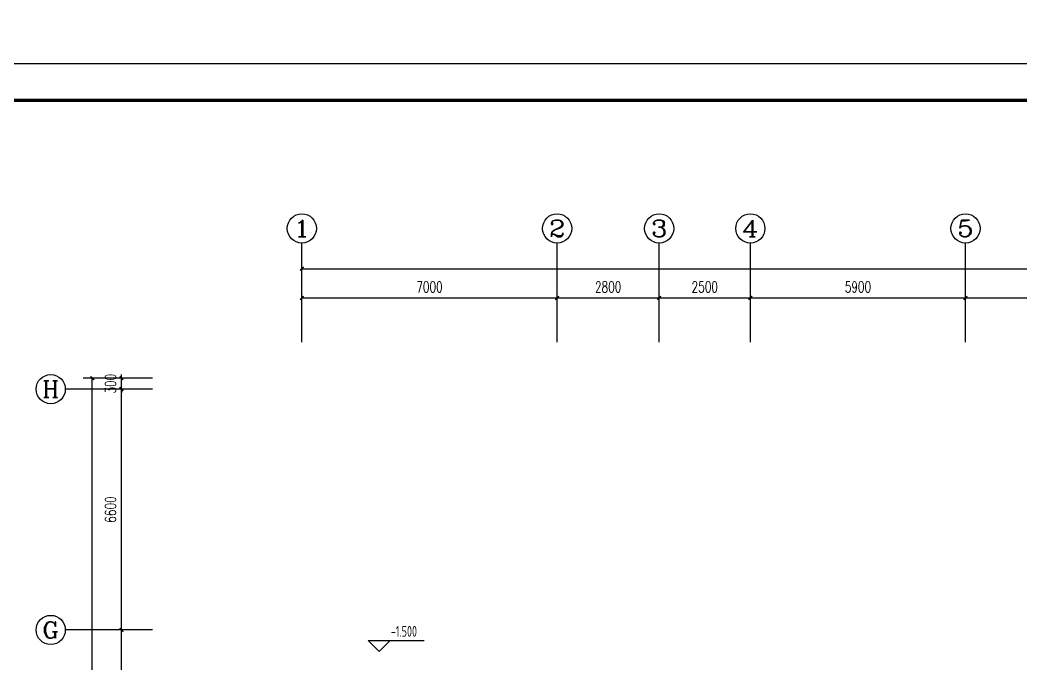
# Model space of a CAD drawing. Extents: x 2166032 to 5302137, y 581493 to 2416206.
# Drawn here: x 2440913 to 2468364, y 1222938 to 1240587 of the extents above; entities that cross this region are included whole.
import ezdxf
from ezdxf.enums import TextEntityAlignment as Align

# ---------------------------------------------------------------- set-up
doc = ezdxf.new("R2010")
doc.units = 0
doc.header["$LTSCALE"] = 1000
doc.header["$MEASUREMENT"] = 0
for name, color, linetype in [('AXIS', 3, 'Continuous'), ('AXIS_TEXT', 7, 'Continuous'), ('DIM_ELEV', 3, 'Continuous'), ('PUB_TEXT', 7, 'Continuous'), ('PUB_TITLE', 137, 'Continuous')]:
    doc.layers.add(name, color=color, linetype=linetype)
doc.styles.add('_TCH_AXIS', font='complex_.ttf')
doc.styles.add('_TCH_DIM', font='tssdeng.shx', dxfattribs={"bigfont": 'tssdchn.shx'})
doc.styles.add('COMPLEX', font='complex_.ttf')
doc.styles.add('DIM_FONT', font='simplex_.ttf', dxfattribs={"width": 0.7})
doc.dimstyles.new('DIMN', dxfattribs={"dimtxt": 300, "dimasz": 100, "dimexe": 250, "dimexo": 300, "dimgap": 150, "dimtad": 1, "dimdec": 0, "dimzin": 0, "dimdsep": 46, "dimtxsty": 'DIM_FONT', "dimblk": 'ARCHTICK', "dimcen": 0.09, "dimclrt": 7, "dimazin": 2, "dimtfac": 1, "dimtdec": 0, "dimtix": 1, "dimtmove": 2, "dimatfit": 3, "dimldrblk": 'ARCHTICK', "dimfxl": 1, "dimtolj": 1, "dimtzin": 0, "dimarcsym": 0})

# ---------------------------------------------------------------- blocks, each defined once
blk = doc.blocks.new('_ArchTick')
at = {"color": 0, "linetype": 'ByBlock', "const_width": 0.4}
blk.add_lwpolyline([(-0.5, -0.5), (0.5, 0.5)], dxfattribs=at)
blk = doc.blocks.new('*D2854')
at = {"layer": 'AXIS', "color": 0, "lineweight": -2}
for p, q in [((2448643, 1231757), (2448643, 1233221)), ((2455643, 1231757), (2455643, 1233221)), ((2448643, 1232971), (2455643, 1232971))]:
    blk.add_line(p, q, dxfattribs=at)
at = {"layer": 'Defpoints', "color": 0}
for p in [(2455643, 1232971), (2448643, 1231457), (2455643, 1231457)]:
    blk.add_point(p, dxfattribs=at)
at = {"layer": 'AXIS', "color": 0, "lineweight": -2, "xscale": 100, "yscale": 100, "zscale": 100, "rotation": 180}
blk.add_blockref('_ArchTick', (2448643, 1232971), dxfattribs=at)
at = {"layer": 'AXIS', "color": 0, "lineweight": -2, "xscale": 100, "yscale": 100, "zscale": 100}
blk.add_blockref('_ArchTick', (2455643, 1232971), dxfattribs=at)
at = {"layer": 'AXIS', "color": 7, "insert": (2452143, 1233272), "char_height": 300, "attachment_point": 5, "style": 'DIM_FONT'}
blk.add_mtext('\\A1;7000', dxfattribs=at)
blk = doc.blocks.new('*D2855')
at = {"layer": 'AXIS', "color": 0, "lineweight": -2}
for p, q in [((2455643, 1231757), (2455643, 1233221)), ((2458443, 1231757), (2458443, 1233221)), ((2455643, 1232971), (2458443, 1232971))]:
    blk.add_line(p, q, dxfattribs=at)
at = {"layer": 'Defpoints', "color": 0}
for p in [(2458443, 1232971), (2455643, 1231457), (2458443, 1231457)]:
    blk.add_point(p, dxfattribs=at)
at = {"layer": 'AXIS', "color": 0, "lineweight": -2, "xscale": 100, "yscale": 100, "zscale": 100, "rotation": 180}
blk.add_blockref('_ArchTick', (2455643, 1232971), dxfattribs=at)
at = {"layer": 'AXIS', "color": 0, "lineweight": -2, "xscale": 100, "yscale": 100, "zscale": 100}
blk.add_blockref('_ArchTick', (2458443, 1232971), dxfattribs=at)
at = {"layer": 'AXIS', "color": 7, "insert": (2457043, 1233272), "char_height": 300, "attachment_point": 5, "style": 'DIM_FONT'}
blk.add_mtext('\\A1;2800', dxfattribs=at)
blk = doc.blocks.new('*D2856')
at = {"layer": 'AXIS', "color": 0, "lineweight": -2}
for p, q in [((2458443, 1231757), (2458443, 1233221)), ((2460943, 1231757), (2460943, 1233221)), ((2458443, 1232971), (2460943, 1232971))]:
    blk.add_line(p, q, dxfattribs=at)
at = {"layer": 'Defpoints', "color": 0}
for p in [(2460943, 1232971), (2458443, 1231457), (2460943, 1231457)]:
    blk.add_point(p, dxfattribs=at)
at = {"layer": 'AXIS', "color": 0, "lineweight": -2, "xscale": 100, "yscale": 100, "zscale": 100, "rotation": 180}
blk.add_blockref('_ArchTick', (2458443, 1232971), dxfattribs=at)
at = {"layer": 'AXIS', "color": 0, "lineweight": -2, "xscale": 100, "yscale": 100, "zscale": 100}
blk.add_blockref('_ArchTick', (2460943, 1232971), dxfattribs=at)
at = {"layer": 'AXIS', "color": 7, "insert": (2459693, 1233272), "char_height": 300, "attachment_point": 5, "style": 'DIM_FONT'}
blk.add_mtext('\\A1;2500', dxfattribs=at)
blk = doc.blocks.new('*D2857')
at = {"layer": 'AXIS', "color": 0, "lineweight": -2}
for p, q in [((2460943, 1231757), (2460943, 1233221)), ((2466843, 1231757), (2466843, 1233221)), ((2460943, 1232971), (2466843, 1232971))]:
    blk.add_line(p, q, dxfattribs=at)
at = {"layer": 'Defpoints', "color": 0}
for p in [(2466843, 1232971), (2460943, 1231457), (2466843, 1231457)]:
    blk.add_point(p, dxfattribs=at)
at = {"layer": 'AXIS', "color": 0, "lineweight": -2, "xscale": 100, "yscale": 100, "zscale": 100, "rotation": 180}
blk.add_blockref('_ArchTick', (2460943, 1232971), dxfattribs=at)
at = {"layer": 'AXIS', "color": 0, "lineweight": -2, "xscale": 100, "yscale": 100, "zscale": 100}
blk.add_blockref('_ArchTick', (2466843, 1232971), dxfattribs=at)
at = {"layer": 'AXIS', "color": 7, "insert": (2463893, 1233272), "char_height": 300, "attachment_point": 5, "style": 'DIM_FONT'}
blk.add_mtext('\\A1;5900', dxfattribs=at)
blk = doc.blocks.new('*D2858')
at = {"layer": 'AXIS', "color": 0, "lineweight": -2}
for p, q in [((2466843, 1231757), (2466843, 1233221)), ((2475243, 1231757), (2475243, 1233221)), ((2466843, 1232971), (2475243, 1232971))]:
    blk.add_line(p, q, dxfattribs=at)
at = {"layer": 'Defpoints', "color": 0}
for p in [(2475243, 1232971), (2466843, 1231457), (2475243, 1231457)]:
    blk.add_point(p, dxfattribs=at)
at = {"layer": 'AXIS', "color": 0, "lineweight": -2, "xscale": 100, "yscale": 100, "zscale": 100, "rotation": 180}
blk.add_blockref('_ArchTick', (2466843, 1232971), dxfattribs=at)
at = {"layer": 'AXIS', "color": 0, "lineweight": -2, "xscale": 100, "yscale": 100, "zscale": 100}
blk.add_blockref('_ArchTick', (2475243, 1232971), dxfattribs=at)
at = {"layer": 'AXIS', "color": 7, "insert": (2471043, 1233275), "char_height": 300, "attachment_point": 5, "style": 'DIM_FONT'}
blk.add_mtext('\\A1;8400', dxfattribs=at)
blk = doc.blocks.new('*D2867')
at = {"layer": 'AXIS', "color": 0, "lineweight": -2}
for p, q in [((2448643, 1232057), (2448643, 1234021)), ((2526273, 1232057), (2526273, 1234021)), ((2448643, 1233771), (2526273, 1233771))]:
    blk.add_line(p, q, dxfattribs=at)
at = {"layer": 'Defpoints', "color": 0}
for p in [(2526273, 1233771), (2448643, 1231757), (2526273, 1231757)]:
    blk.add_point(p, dxfattribs=at)
at = {"layer": 'AXIS', "color": 0, "lineweight": -2, "xscale": 100, "yscale": 100, "zscale": 100, "rotation": 180}
blk.add_blockref('_ArchTick', (2448643, 1233771), dxfattribs=at)
at = {"layer": 'AXIS', "color": 0, "lineweight": -2, "xscale": 100, "yscale": 100, "zscale": 100}
blk.add_blockref('_ArchTick', (2526273, 1233771), dxfattribs=at)
at = {"layer": 'AXIS', "color": 7, "insert": (2487458, 1234072), "char_height": 300, "attachment_point": 5, "style": 'DIM_FONT'}
blk.add_mtext('\\A1;77630', dxfattribs=at)
blk = doc.blocks.new('*D2892')
at = {"layer": 'AXIS', "color": 0, "lineweight": -2}
for p, q in [((2444543, 1223871), (2443445, 1223871)), ((2443695, 1217271), (2443695, 1223871)), ((2444543, 1217271), (2443445, 1217271))]:
    blk.add_line(p, q, dxfattribs=at)
at = {"layer": 'Defpoints', "color": 0}
for p in [(2443695, 1223871), (2444843, 1223871), (2444843, 1217271)]:
    blk.add_point(p, dxfattribs=at)
at = {"layer": 'AXIS', "color": 0, "lineweight": -2, "xscale": 100, "yscale": 100, "zscale": 100}
for p, rotation in [((2443695, 1223871), 90), ((2443695, 1217271), 270)]:
    blk.add_blockref('_ArchTick', p, dxfattribs=dict(at, rotation=rotation))
at = {"layer": 'AXIS', "color": 7, "insert": (2443394, 1220571), "char_height": 300, "attachment_point": 5, "rotation": 90, "style": 'DIM_FONT'}
blk.add_mtext('\\A1;6600', dxfattribs=at)
blk = doc.blocks.new('*D2893')
at = {"layer": 'AXIS', "color": 0, "lineweight": -2}
for p, q in [((2444543, 1230471), (2443445, 1230471)), ((2443695, 1223871), (2443695, 1230471)), ((2444543, 1223871), (2443445, 1223871))]:
    blk.add_line(p, q, dxfattribs=at)
at = {"layer": 'Defpoints', "color": 0}
for p in [(2443695, 1230471), (2444843, 1230471), (2444843, 1223871)]:
    blk.add_point(p, dxfattribs=at)
at = {"layer": 'AXIS', "color": 0, "lineweight": -2, "xscale": 100, "yscale": 100, "zscale": 100}
for p, rotation in [((2443695, 1230471), 90), ((2443695, 1223871), 270)]:
    blk.add_blockref('_ArchTick', p, dxfattribs=dict(at, rotation=rotation))
at = {"layer": 'AXIS', "color": 7, "insert": (2443394, 1227171), "char_height": 300, "attachment_point": 5, "rotation": 90, "style": 'DIM_FONT'}
blk.add_mtext('\\A1;6600', dxfattribs=at)
blk = doc.blocks.new('*D2894')
at = {"layer": 'AXIS', "color": 0, "lineweight": -2}
for p, q in [((2444543, 1230770), (2443445, 1230770)), ((2443695, 1230770), (2443695, 1230870)), ((2443695, 1230471), (2443695, 1230770)), ((2444543, 1230471), (2443445, 1230471)), ((2443695, 1230471), (2443695, 1230371))]:
    blk.add_line(p, q, dxfattribs=at)
at = {"layer": 'Defpoints', "color": 0}
for p in [(2443695, 1230770), (2444843, 1230770), (2444843, 1230471)]:
    blk.add_point(p, dxfattribs=at)
at = {"layer": 'AXIS', "color": 0, "lineweight": -2, "xscale": 100, "yscale": 100, "zscale": 100}
for p, rotation in [((2443695, 1230770), 270), ((2443695, 1230471), 90)]:
    blk.add_blockref('_ArchTick', p, dxfattribs=dict(at, rotation=rotation))
at = {"layer": 'AXIS', "color": 7, "insert": (2443394, 1230620), "char_height": 300, "attachment_point": 5, "rotation": 90, "style": 'DIM_FONT'}
blk.add_mtext('\\A1;300', dxfattribs=at)
blk = doc.blocks.new('*D2895')
at = {"layer": 'AXIS', "color": 0, "lineweight": -2}
for p, q in [((2444243, 1230770), (2442645, 1230770)), ((2442895, 1195071), (2442895, 1230770)), ((2444243, 1195071), (2442645, 1195071))]:
    blk.add_line(p, q, dxfattribs=at)
at = {"layer": 'Defpoints', "color": 0}
for p in [(2442895, 1230770), (2444543, 1230770), (2444543, 1195071)]:
    blk.add_point(p, dxfattribs=at)
at = {"layer": 'AXIS', "color": 0, "lineweight": -2, "xscale": 100, "yscale": 100, "zscale": 100}
for p, rotation in [((2442895, 1230770), 90), ((2442895, 1195071), 270)]:
    blk.add_blockref('_ArchTick', p, dxfattribs=dict(at, rotation=rotation))
at = {"layer": 'AXIS', "color": 7, "insert": (2442594, 1212920), "char_height": 300, "attachment_point": 5, "rotation": 90, "style": 'DIM_FONT'}
blk.add_mtext('\\A1;35700', dxfattribs=at)
blk = doc.blocks.new('_AXISO')
blk.add_circle((0, 0), 0.5)
at = {"layer": 'AXIS_TEXT', "style": 'COMPLEX', "width": 1.171875}
blk.add_attdef('A', text='', height=0.56, dxfattribs=at).set_placement((-0.25, -0.28), (0.25, -0.28), align=Align.FIT)

msp = doc.modelspace()

# ---------------------------------------------------------------- linework, layer by layer
msp.add_circle((2604640.5, 1020101.3), 438608.5)
at = {"layer": 'AXIS'}
for p, q in [((2448642.8, 1231981.9), (2448642.8, 1234475.4)), ((2455642.8, 1231981.9), (2455642.8, 1234475.4)), ((2458442.8, 1231981.9), (2458442.8, 1234475.4)), ((2460942.8, 1231981.9), (2460942.8, 1234475.4)), ((2466842.8, 1231981.9), (2466842.8, 1234475.4)), ((2444543.1, 1230470.7), (2442155.4, 1230470.7)), ((2444543.1, 1223870.7), (2442155.4, 1223870.7))]:
    msp.add_line(p, q, dxfattribs=at)
at = {"layer": 'DIM_ELEV'}
for p, q in [((2450761.1, 1223280.2), (2450461.1, 1223580.2)), ((2450461.1, 1223580.2), (2451994.4, 1223580.2)), ((2450761.1, 1223280.2), (2451061.1, 1223580.2))]:
    msp.add_line(p, q, dxfattribs=at)
at = {"layer": 'PUB_TITLE'}
msp.add_lwpolyline([(2433582.7, 1179986.1), (2538682.7, 1179986.1), (2538682.7, 1239386.1), (2433582.7, 1239386.1)], close=True, dxfattribs=at)
at = {"layer": 'PUB_TITLE', "const_width": 100}
msp.add_lwpolyline([(2436082.7, 1180986.1), (2537682.7, 1180986.1), (2537682.7, 1238386.1), (2436082.7, 1238386.1)], close=True, dxfattribs=at)

# ---------------------------------------------------------------- block references
at = {"layer": 'AXIS'}
ref = msp.add_blockref('_AXISO', (2448642.8, 1234875.4), dxfattribs=dict(at, xscale=800, yscale=800, zscale=800))
ref.add_attrib('A', '1', dxfattribs={"layer": 'AXIS_TEXT', "height": 452.5, "style": '_TCH_AXIS', "width": 1.388087}).set_placement((2448416.5, 1234649.2), (2448869, 1234649.2), align=Align.FIT)
ref = msp.add_blockref('_AXISO', (2455642.8, 1234875.4), dxfattribs=dict(at, xscale=800, yscale=800, zscale=800))
ref.add_attrib('A', '2', dxfattribs={"layer": 'AXIS_TEXT', "height": 452.5, "style": '_TCH_AXIS', "width": 1.049113}).set_placement((2455416.5, 1234649.2), (2455869, 1234649.2), align=Align.FIT)
ref = msp.add_blockref('_AXISO', (2458442.8, 1234875.4), dxfattribs=dict(at, xscale=800, yscale=800, zscale=800))
ref.add_attrib('A', '3', dxfattribs={"layer": 'AXIS_TEXT', "height": 452.5, "style": '_TCH_AXIS', "width": 1.049113}).set_placement((2458216.5, 1234649.2), (2458669, 1234649.2), align=Align.FIT)
ref = msp.add_blockref('_AXISO', (2460942.8, 1234875.4), dxfattribs=dict(at, xscale=800, yscale=800, zscale=800))
ref.add_attrib('A', '4', dxfattribs={"layer": 'AXIS_TEXT', "height": 452.5, "style": '_TCH_AXIS'}).set_placement((2460716.5, 1234649.2), (2461169, 1234649.2), align=Align.FIT)
ref = msp.add_blockref('_AXISO', (2466842.8, 1234875.4), dxfattribs=dict(at, xscale=800, yscale=800, zscale=800))
ref.add_attrib('A', '5', dxfattribs={"layer": 'AXIS_TEXT', "height": 452.5, "style": '_TCH_AXIS', "width": 1.049113}).set_placement((2466616.5, 1234649.2), (2467069, 1234649.2), align=Align.FIT)
ref = msp.add_blockref('_AXISO', (2441755.4, 1230470.7), dxfattribs=dict(at, xscale=800, yscale=800, zscale=800))
ref.add_attrib('A', 'H', dxfattribs={"layer": 'AXIS_TEXT', "height": 452.5, "style": '_TCH_AXIS', "width": 0.877353}).set_placement((2441529.2, 1230244.4), (2441981.7, 1230244.4), align=Align.FIT)
ref = msp.add_blockref('_AXISO', (2441755.4, 1223870.7), dxfattribs=dict(at, xscale=800, yscale=800, zscale=800))
ref.add_attrib('A', 'G', dxfattribs={"layer": 'AXIS_TEXT', "height": 452.5, "style": '_TCH_AXIS', "width": 0.914932}).set_placement((2441529.2, 1223644.4), (2441981.7, 1223644.4), align=Align.FIT)

# ---------------------------------------------------------------- texts
at = {"layer": 'PUB_TEXT', "style": '_TCH_DIM', "width": 0.705882}
msp.add_text('-1.500', height=297.5, dxfattribs=at).set_placement((2451084, 1223685.2))

# ---------------------------------------------------------------- dimensions: what is measured, and where the dimension line sits
at = {"layer": 'AXIS'}
for p1, p2, distance, picture, middle in [((2448642.8, 1231756.6), (2526272.8, 1231756.6), 2014.1, '*D2867', (2487457.8, 1234072)), ((2448642.8, 1231456.6), (2455642.8, 1231456.6), 1514.1, '*D2854', (2452142.8, 1233272)), ((2455642.8, 1231456.6), (2458442.8, 1231456.6), 1514.1, '*D2855', (2457042.8, 1233272)), ((2458442.8, 1231456.6), (2460942.8, 1231456.6), 1514.1, '*D2856', (2459692.8, 1233272)), ((2460942.8, 1231456.6), (2466842.8, 1231456.6), 1514.1, '*D2857', (2463892.8, 1233272)), ((2466842.8, 1231456.6), (2475242.8, 1231456.6), 1514.1, '*D2858', (2471042.8, 1233275.5)), ((2444843.1, 1230470.7), (2444843.1, 1230770.3), 1147.9, '*D2894', (2443393.7, 1230620.5)), ((2444543.1, 1195070.7), (2444543.1, 1230770.3), 1647.9, '*D2895', (2442593.7, 1212920.5)), ((2444843.1, 1223870.7), (2444843.1, 1230470.7), 1147.9, '*D2893', (2443393.7, 1227170.7)), ((2444843.1, 1217270.7), (2444843.1, 1223870.7), 1147.9, '*D2892', (2443393.7, 1220570.7))]:
    dim = msp.add_aligned_dim(p1=p1, p2=p2, distance=distance, dimstyle='DIMN', dxfattribs=at)
    dim.commit()
    dim.dimension.update_dxf_attribs({"geometry": picture, "text_midpoint": middle})

doc.saveas('drawing.dxf')
